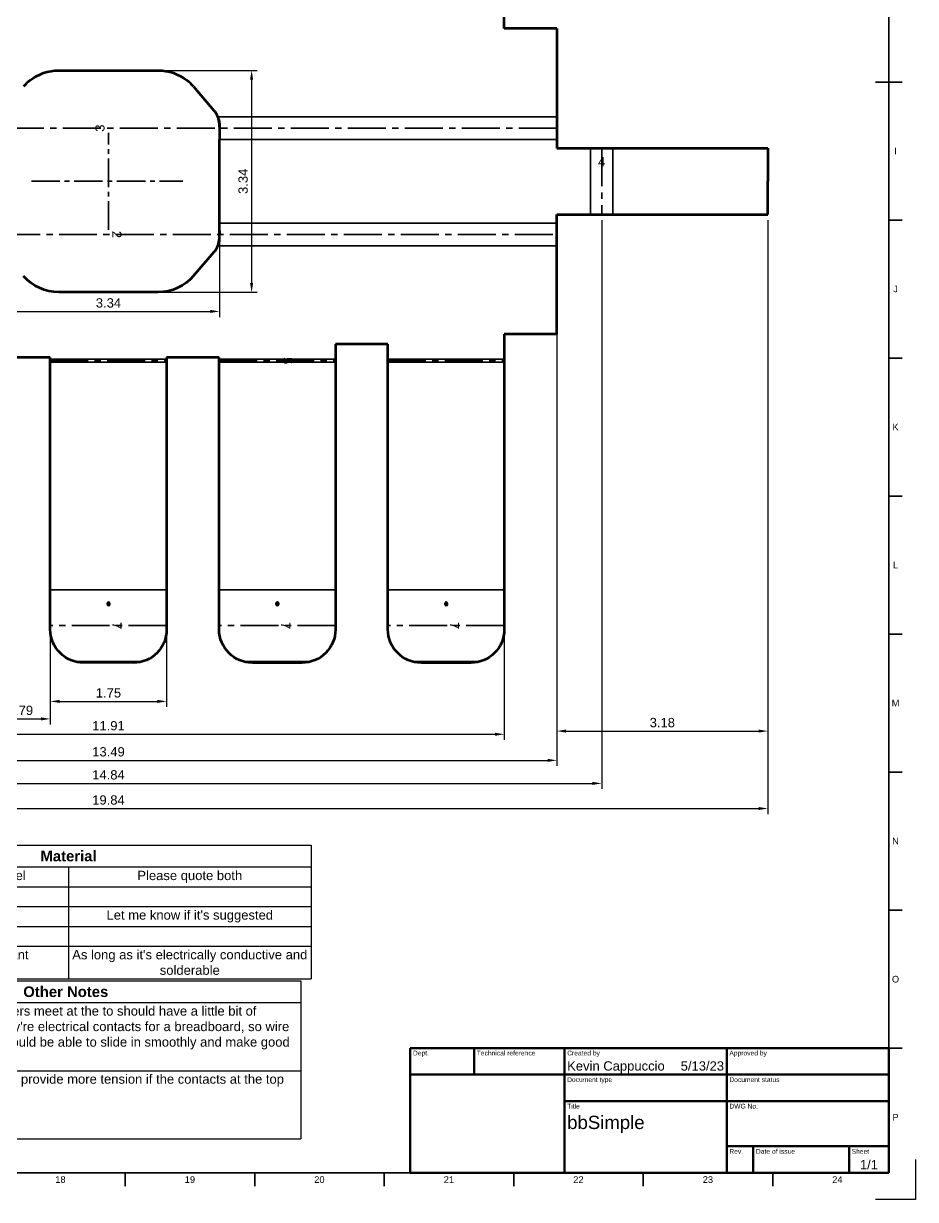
# Model space of a CAD drawing. Header units: millimetres. Extents: x 0 to 1189, y 0 to 841.
# Drawn here: x 853.5 to 1189, y 0 to 442.5 of the extents above; entities that cross this region are included whole.
import ezdxf
from ezdxf import colors
from ezdxf.entities.mleader import LeaderData, LeaderLine
from ezdxf.enums import TextEntityAlignment as Align
from ezdxf.math import Vec2, Vec3

# ---------------------------------------------------------------- set-up
doc = ezdxf.new("R2010")
doc.units = ezdxf.units.MM
doc.header["$LTSCALE"] = 0.75
doc.linetypes.add('CENTER2', pattern=[28.575, 19.05, -3.175, 3.175, -3.175])
for name, color, linetype, lineweight in [('Bend Center', 7, 'CENTER2', 35), ('BendIds', 7, 'Continuous', 35), ('BORDER', 7, 'Continuous', 35), ('Custom Tables', 7, 'Continuous', 35), ('FD_Dimensions', 7, 'Continuous', 35), ('Smart Centers', 7, 'CENTER2', 35), ('TITLEBLOCK', 7, 'Continuous', 50), ('Visible', 7, 'Continuous', 70), ('Visible Narrow', 7, 'Continuous', 35)]:
    doc.layers.add(name, color=color, linetype=linetype, lineweight=lineweight)
doc.styles.add('FusionTitle', font='Arial.ttf')
doc.styles.get("Standard").update_dxf_attribs({"font": 'Arial.ttf'})
doc.dimstyles.new('Dim-ISO-25', dxfattribs={"dimtxt": 3.5, "dimasz": 3.5, "dimexe": 2.1, "dimexo": 2.1, "dimgap": 1.4, "dimtad": 1, "dimzin": 12, "dimdsep": 46, "dimtxsty": 'Standard', "dimcen": 0, "dimazin": 3, "dimtp": 0.1, "dimtm": 0.1, "dimtfac": 0.714286, "dimtmove": 0, "dimatfit": 3, "dimfxl": 1, "dimtzin": 12, "dimarcsym": 0})

# ---------------------------------------------------------------- blocks, each defined once
blk = doc.blocks.new('ISO_A0_SHEET')
at = {"layer": 'BORDER'}
for p, q in [((1179, 831), (1179, 10)), ((1174, 420.5), (1184, 420.5)), ((1179, 368.5625), (1184, 368.5625)), ((1179, 316.625), (1184, 316.625)), ((1179, 264.6875), (1184, 264.6875)), ((1179, 212.75), (1184, 212.75)), ((1179, 160.8125), (1184, 160.8125)), ((1179, 108.875), (1184, 108.875)), ((1179, 56.9375), (1184, 56.9375)), ((20, 10), (1179, 10)), ((891.749998, 10), (891.749998, 5)), ((940.458331, 10), (940.458331, 5)), ((989.166664, 10), (989.166664, 5)), ((1037.874997, 10), (1037.874997, 5)), ((1086.58333, 10), (1086.58333, 5)), ((1135.291663, 10), (1135.291663, 5))]:
    blk.add_line(p, q, dxfattribs=at)
at = {"layer": 'Defpoints'}
for p, q in [((1189, 15), (1189, 0)), ((1189, 0), (1174, 0))]:
    blk.add_line(p, q, dxfattribs=at)
at = {"layer": 'BORDER', "style": 'FusionTitle'}
for s, p in [('I', (1181.5, 394.53125)), ('J', (1181.5, 342.59375)), ('K', (1181.5, 290.65625)), ('L', (1181.5, 238.71875)), ('M', (1181.5, 186.78125)), ('N', (1181.5, 134.84375)), ('O', (1181.5, 82.90625)), ('P', (1181.5, 30.96875)), ('18', (867.395832, 7.5)), ('19', (916.104165, 7.5)), ('20', (964.812498, 7.5)), ('21', (1013.520831, 7.5)), ('22', (1062.229164, 7.5)), ('23', (1110.937497, 7.5)), ('24', (1159.64583, 7.5))]:
    blk.add_text(s, height=2.5, dxfattribs=at).set_placement(p, align=Align.MIDDLE)
blk = doc.blocks.new('ISO_TITLEBLOCK')
at = {"layer": 'TITLEBLOCK'}
for p, q in [((0, 47), (-180, 47)), ((-180, 47), (-180, 0)), ((-156, 37), (-156, 47)), ((-122, 0), (-122, 47)), ((-61, 0), (-61, 47)), ((0, 0), (0, 47)), ((-180, 37), (0, 37)), ((-122, 27), (0, 27)), ((-61, 10), (0, 10)), ((-51, 0), (-51, 10)), ((-15, 0), (-15, 10)), ((-180, 0), (0, 0))]:
    blk.add_line(p, q, dxfattribs=at)
at = {"layer": 'TITLEBLOCK', "style": 'FusionTitle'}
for s, p in [('Dept.', (-179, 46)), ('Technical reference', (-155, 46)), ('Created by', (-121, 46)), ('Approved by', (-60, 46)), ('Document type', (-121, 36)), ('Document status', (-60, 36)), ('Title', (-121, 26)), ('DWG No.', (-60, 26)), ('Rev.', (-60, 9)), ('Date of issue', (-50, 9)), ('Sheet', (-14, 9))]:
    blk.add_text(s, height=1.8, dxfattribs=at).set_placement(p, align=Align.TOP_LEFT)
for tag, height, p in [('DEPT', 3.5, (-179, 42)), ('TECHNICAL_REFERENCE', 3.5, (-155, 42)), ('CREATED_BY', 3.5, (-121, 42)), ('APPROVED_BY', 3.5, (-60, 42)), ('DOCUMENT_TYPE', 3.5, (-121, 32)), ('DOCUMENT_STATUS', 3.5, (-60, 32)), ('TITLE_1', 5, (-121, 21.5)), ('TITLE_2', 5, (-121, 14)), ('TITLE_3', 5, (-121, 6.5)), ('DATE_OF_ISSUE', 3.5, (-50, 5))]:
    blk.add_attdef(tag, text='', height=height, dxfattribs=at).set_placement(p, align=Align.TOP_LEFT)
for tag, p in [('CREATED_DATE', (-62, 42)), ('APPROVED_DATE', (-0.99, 42))]:
    blk.add_attdef(tag, text='', height=3.5, dxfattribs=at).set_placement(p, align=Align.TOP_RIGHT)
for tag, height, p in [('DRAWING_NUMBER', 5, (-30.5, 19.75)), ('REV', 3.5, (-56, 4.85)), ('SHEET', 3.5, (-7.5, 4.85))]:
    blk.add_attdef(tag, text='', height=height, dxfattribs=at).set_placement(p, align=Align.TOP_CENTER)
blk = doc.blocks.new('*D110')
at = {"layer": 'Defpoints', "color": 0, "transparency": 16777216}
for p in [(863.59932, 229.427329), (907.349315, 229.427321), (907.349307, 187.427321)]:
    blk.add_point(p, dxfattribs=at)
at = {"layer": 'FD_Dimensions', "color": 0, "lineweight": -2, "transparency": 16777216}
for p, q in [((863.599319, 227.327329), (863.599311, 185.327329)), ((907.349314, 227.327321), (907.349306, 185.327321)), ((867.099312, 187.427328), (903.849307, 187.427321))]:
    blk.add_line(p, q, dxfattribs=at)
at = {"layer": 'FD_Dimensions', "color": 0, "transparency": 16777216}
for points in [[(867.099312, 188.010661), (867.099312, 186.843995), (863.599312, 187.427329)], [(903.849307, 188.010655), (903.849306, 186.843988), (907.349307, 187.427321)]]:
    blk.add_solid(points, dxfattribs=at)
at = {"layer": 'FD_Dimensions', "color": 0, "transparency": 16777216, "insert": (885.47431, 190.61433), "char_height": 3.5, "attachment_point": 5}
blk.add_mtext('1.75', dxfattribs=at)
blk = doc.blocks.new('*U59')
at = {"layer": 'Smart Centers', "color": 0, "ltscale": 0.75, "transparency": 16777216}
blk.add_line((-0.000002, -18.245493), (0.000002, 18.245493), dxfattribs=at)
blk = doc.blocks.new('*U60')
at = {"layer": 'Smart Centers', "color": 0, "ltscale": 0.75, "transparency": 16777216}
blk.add_line((-29.000012, 0.000003), (27.986632, -0.000003), dxfattribs=at)
blk = doc.blocks.new('*D112')
at = {"layer": 'Defpoints', "color": 0, "transparency": 16777216}
for p in [(1034.349334, 325.632489), (736.599316, 214.482548), (1034.349305, 175.060696)]:
    blk.add_point(p, dxfattribs=at)
at = {"layer": 'FD_Dimensions', "color": 0, "lineweight": -2, "transparency": 16777216}
for p, q in [((1034.349334, 323.532489), (1034.349305, 172.960696)), ((736.599315, 212.382548), (736.599308, 172.960754)), ((740.099308, 175.060753), (1030.849305, 175.060697))]:
    blk.add_line(p, q, dxfattribs=at)
at = {"layer": 'FD_Dimensions', "color": 0, "transparency": 16777216}
for points in [[(740.099308, 175.644086), (740.099308, 174.47742), (736.599308, 175.060754)], [(1030.849306, 175.64403), (1030.849305, 174.477364), (1034.349305, 175.060696)]]:
    blk.add_solid(points, dxfattribs=at)
at = {"layer": 'FD_Dimensions', "color": 0, "transparency": 16777216, "insert": (885.474307, 178.24773), "char_height": 3.5, "attachment_point": 5}
blk.add_mtext('11.91', dxfattribs=at)
blk = doc.blocks.new('*D113')
at = {"layer": 'Defpoints', "color": 0, "transparency": 16777216}
for p in [(716.849354, 325.632535), (1054.099362, 325.632487), (1054.099312, 165.245936)]:
    blk.add_point(p, dxfattribs=at)
at = {"layer": 'FD_Dimensions', "color": 0, "lineweight": -2, "transparency": 16777216}
for p, q in [((716.849354, 323.532535), (716.849304, 163.146041)), ((1054.099361, 323.532487), (1054.099311, 163.145936)), ((720.349305, 165.24604), (1050.599312, 165.245937))]:
    blk.add_line(p, q, dxfattribs=at)
at = {"layer": 'FD_Dimensions', "color": 0, "transparency": 16777216}
for points in [[(720.349305, 165.829373), (720.349305, 164.662706), (716.849305, 165.246041)], [(1050.599312, 165.829271), (1050.599312, 164.662604), (1054.099312, 165.245936)]]:
    blk.add_solid(points, dxfattribs=at)
at = {"layer": 'FD_Dimensions', "color": 0, "transparency": 16777216, "insert": (885.474309, 168.434188), "char_height": 3.5, "attachment_point": 5}
blk.add_mtext('13.49', dxfattribs=at)
blk = doc.blocks.new('*D114')
at = {"layer": 'Defpoints', "color": 0, "transparency": 16777216}
for p in [(699.97437, 370.632545), (1070.974372, 370.632379), (1070.97429, 156.578318)]:
    blk.add_point(p, dxfattribs=at)
at = {"layer": 'FD_Dimensions', "color": 0, "lineweight": -2, "transparency": 16777216}
for p, q in [((699.974369, 368.532545), (699.974288, 154.478459)), ((1070.974371, 368.532379), (1070.974289, 154.478318)), ((703.474289, 156.578458), (1067.47429, 156.578319))]:
    blk.add_line(p, q, dxfattribs=at)
at = {"layer": 'FD_Dimensions', "color": 0, "transparency": 16777216}
for points in [[(703.474289, 157.161791), (703.474288, 155.995124), (699.974289, 156.578459)], [(1067.47429, 157.161653), (1067.47429, 155.994986), (1070.97429, 156.578318)]]:
    blk.add_solid(points, dxfattribs=at)
at = {"layer": 'FD_Dimensions', "color": 0, "transparency": 16777216, "insert": (885.474291, 159.765394), "char_height": 3.5, "attachment_point": 5}
blk.add_mtext('14.84', dxfattribs=at)
blk = doc.blocks.new('*D115')
at = {"layer": 'Defpoints', "color": 0, "transparency": 16777216}
for p in [(637.474372, 370.632565), (1133.474375, 370.632373), (1133.474375, 147.119502)]:
    blk.add_point(p, dxfattribs=at)
at = {"layer": 'FD_Dimensions', "color": 0, "lineweight": -2, "transparency": 16777216}
for p, q in [((637.474372, 368.532565), (637.474372, 145.019502)), ((1133.474375, 368.532373), (1133.474375, 145.019502)), ((640.974372, 147.119502), (1129.974375, 147.119502))]:
    blk.add_line(p, q, dxfattribs=at)
at = {"layer": 'FD_Dimensions', "color": 0, "transparency": 16777216}
for points in [[(640.974372, 147.702835), (640.974372, 146.536169), (637.474372, 147.119502)], [(1129.974375, 147.702835), (1129.974375, 146.536169), (1133.474375, 147.119502)]]:
    blk.add_solid(points, dxfattribs=at)
at = {"layer": 'FD_Dimensions', "color": 0, "transparency": 16777216, "insert": (885.474373, 150.306507), "char_height": 3.5, "attachment_point": 5}
blk.add_mtext('19.84', dxfattribs=at)
blk = doc.blocks.new('*D116')
at = {"layer": 'Defpoints', "color": 0, "transparency": 16777216}
for p in [(1054.099366, 370.632381), (1133.474375, 370.632373), (1133.474375, 176.25141)]:
    blk.add_point(p, dxfattribs=at)
at = {"layer": 'FD_Dimensions', "color": 0, "lineweight": -2, "transparency": 16777216}
for p, q in [((1054.099366, 368.532381), (1054.099366, 174.15141)), ((1133.474375, 368.532373), (1133.474375, 174.15141)), ((1057.599366, 176.25141), (1129.974375, 176.25141))]:
    blk.add_line(p, q, dxfattribs=at)
at = {"layer": 'FD_Dimensions', "color": 0, "transparency": 16777216}
for points in [[(1057.599366, 176.834743), (1057.599366, 175.668076), (1054.099366, 176.25141)], [(1129.974375, 176.834743), (1129.974375, 175.668076), (1133.474375, 176.25141)]]:
    blk.add_solid(points, dxfattribs=at)
at = {"layer": 'FD_Dimensions', "color": 0, "transparency": 16777216, "insert": (1093.78687, 179.439609), "char_height": 3.5, "attachment_point": 5}
blk.add_mtext('3.18', dxfattribs=at)
blk = doc.blocks.new('*T68')
at = {"layer": 'Custom Tables', "color": 0, "linetype": 'ByBlock', "lineweight": -2, "transparency": 16777216}
for p, q in [((0, 0), (182.400942, 0)), ((0, 0), (0, -50.190632)), ((182.400942, 0), (182.400942, -50.190632)), ((0, -8.133333), (182.400942, -8.133333)), ((91.200471, -8.133333), (91.200471, -50.190632)), ((0, -15.6), (182.400942, -15.6)), ((0, -23.066667), (182.400942, -23.066667)), ((0, -30.533333), (182.400942, -30.533333)), ((0, -38), (182.400942, -38)), ((0, -50.190632), (182.400942, -50.190632))]:
    blk.add_line(p, q, dxfattribs=at)
at = {"layer": 'Custom Tables', "color": 0, "transparency": 16777216}
for s, insert, char_height, width, attachment_point in [('{\\fArial|b1|i0|c0|p34;Material}', (91.200471, -4.066667), 4, 179.600942, 5), ('Phosphor Bronze OR Steel', (45.600235, -11.866667), 3.5, 88.400471, 5), ('Please quote both', (136.800706, -11.866667), 3.5, 88.400471, 5), ('Spring Temper', (45.600235, -17), 3.5, 88.400471, 2), ('Plating not necessary', (45.600235, -24.466667), 3.5, 88.400471, 2), ("Let me know if it's suggested", (136.800706, -24.466667), 3.5, 88.400471, 2), ('0.15 mm Thickness', (45.600235, -31.933333), 3.5, 88.400471, 2), ('Surface Finish not important', (45.600235, -39.4), 3.5, 88.400471, 2), ("As long as it's electrically conductive and solderable", (136.800706, -39.4), 3.5, 88.400471, 2)]:
    blk.add_mtext(s, dxfattribs=dict(at, insert=insert, char_height=char_height, width=width, attachment_point=attachment_point))
blk = doc.blocks.new('*T69')
at = {"layer": 'Custom Tables', "color": 0, "linetype": 'ByBlock', "lineweight": -2, "transparency": 16777216}
for p, q in [((0, 0), (176.765569, 0)), ((0, 0), (0, -59.391878)), ((176.765569, 0), (176.765569, -59.391878)), ((0, -8.133333), (176.765569, -8.133333)), ((0, -33.762606), (176.765569, -33.762606)), ((0, -59.391878), (176.765569, -59.391878))]:
    blk.add_line(p, q, dxfattribs=at)
at = {"layer": 'Custom Tables', "color": 0, "transparency": 16777216, "width": 173.965569}
for s, insert, char_height, attachment_point in [('{\\fArial|b1|i0|c0|p34;Other Notes}', (88.382784, -4.066667), 4, 5), ("The place where the metal fingers meet at the to should have a little bit of tension toward each other. They're electrical contacts for a breadboard, so wire in the range of 0.3mm-1mm should be able to slide in smoothly and make good electrical contact consistently. ", (1.4, -9.533333), 3.5, 1), ("Bend 11 should be increased to provide more tension if the contacts at the top don't squeeze together.", (1.4, -35.162606), 3.5, 1)]:
    blk.add_mtext(s, dxfattribs=dict(at, insert=insert, char_height=char_height, attachment_point=attachment_point))
blk = doc.blocks.new('*D121')
at = {"layer": 'Defpoints', "color": 0, "transparency": 16777216}
for p in [(904.176166, 424.871451), (904.17614, 341.393525), (939.307245, 341.393525)]:
    blk.add_point(p, dxfattribs=at)
at = {"layer": 'FD_Dimensions', "color": 0, "lineweight": -2, "transparency": 16777216}
for p, q in [((906.276166, 424.871451), (941.407245, 424.871451)), ((939.307245, 421.371451), (939.307245, 344.893525)), ((906.27614, 341.393525), (941.407245, 341.393525))]:
    blk.add_line(p, q, dxfattribs=at)
at = {"layer": 'FD_Dimensions', "color": 0, "transparency": 16777216}
for points in [[(938.723911, 421.371451), (939.890578, 421.371451), (939.307245, 424.871451)], [(938.723911, 344.893525), (939.890578, 344.893525), (939.307245, 341.393525)]]:
    blk.add_solid(points, dxfattribs=at)
at = {"layer": 'FD_Dimensions', "color": 0, "transparency": 16777216, "insert": (936.119045, 383.132488), "char_height": 3.5, "attachment_point": 5, "rotation": 90}
blk.add_mtext('3.34', dxfattribs=at)
blk = doc.blocks.new('*D122')
at = {"layer": 'Defpoints', "color": 0, "transparency": 16777216}
for p in [(843.724319, 367.373634), (927.224342, 367.373604), (927.224336, 334.167624)]:
    blk.add_point(p, dxfattribs=at)
at = {"layer": 'FD_Dimensions', "color": 0, "lineweight": -2, "transparency": 16777216}
for p, q in [((843.724319, 365.273634), (843.724312, 332.067641)), ((927.224342, 365.273604), (927.224336, 332.067624)), ((847.224313, 334.16764), (923.724336, 334.167625))]:
    blk.add_line(p, q, dxfattribs=at)
at = {"layer": 'FD_Dimensions', "color": 0, "transparency": 16777216}
for points in [[(847.224313, 334.750973), (847.224312, 333.584307), (843.724313, 334.167641)], [(923.724336, 334.750958), (923.724336, 333.584292), (927.224336, 334.167624)]]:
    blk.add_solid(points, dxfattribs=at)
at = {"layer": 'FD_Dimensions', "color": 0, "transparency": 16777216, "insert": (885.474325, 337.355832), "char_height": 3.5, "attachment_point": 5}
blk.add_mtext('3.34', dxfattribs=at)
blk = doc.blocks.new('*D124')
at = {"layer": 'Defpoints', "color": 0, "transparency": 16777216}
for p in [(863.599308, 315.038777), (843.849276, 214.482507), (863.599308, 180.840906)]:
    blk.add_point(p, dxfattribs=at)
at = {"layer": 'FD_Dimensions', "color": 0, "lineweight": -2, "transparency": 16777216}
for p, q in [((863.599308, 312.938777), (863.599308, 178.740906)), ((843.849276, 212.382507), (843.849276, 178.740906)), ((847.349276, 180.840906), (860.099308, 180.840906))]:
    blk.add_line(p, q, dxfattribs=at)
at = {"layer": 'FD_Dimensions', "color": 0, "transparency": 16777216}
for points in [[(847.349276, 181.42424), (847.349276, 180.257573), (843.849276, 180.840906)], [(860.099308, 181.42424), (860.099308, 180.257573), (863.599308, 180.840906)]]:
    blk.add_solid(points, dxfattribs=at)
at = {"layer": 'FD_Dimensions', "color": 0, "transparency": 16777216, "insert": (853.724292, 184.027912), "char_height": 3.5, "attachment_point": 5}
blk.add_mtext('.79', dxfattribs=at)

msp = doc.modelspace()

# ---------------------------------------------------------------- linework, layer by layer
at = {"layer": 'Bend Center', "extrusion": (0, 0, -1)}
for p, q in [((1054.099, 403.133), (716.849, 403.133)), ((1070.974, 395.633), (1070.974, 370.632)), ((716.849, 363.133), (1054.099, 363.132)), ((863.599, 315.633), (907.349, 315.633)), ((927.099, 315.633), (970.849, 315.633)), ((990.599, 315.633), (1034.349, 315.632)), ((907.349, 215.939), (863.599, 215.939)), ((970.849, 215.939), (927.099, 215.939)), ((1034.349, 215.939), (990.599, 215.939))]:
    msp.add_line(p, q, dxfattribs=at)
at = {"layer": 'Visible', "extrusion": (0, 0, -1)}
for p, q in [((1034.349, 440.632), (1034.349, 450.039)), ((1054.099, 440.632), (1034.349, 440.632)), ((1054.099, 440.632), (1054.099, 407.374)), ((866.796, 424.871), (904.176, 424.871)), ((917.462, 418.761), (925.117, 409.831)), ((927.224, 404.964), (927.224, 398.891)), ((927.224, 367.374), (927.224, 398.891)), ((1054.099, 398.891), (1054.099, 395.633)), ((1054.099, 395.633), (1066.733, 395.633)), ((1066.733, 395.633), (1075.216, 395.633)), ((1075.216, 395.633), (1133.474, 395.633)), ((1133.474, 395.633), (1133.474, 383.132)), ((1133.474, 370.632), (1133.474, 383.132)), ((927.224, 361.301), (927.224, 367.374)), ((1054.099, 367.374), (1054.099, 370.632)), ((1054.099, 370.632), (1066.733, 370.632)), ((1054.099, 358.891), (1054.099, 367.374)), ((1066.733, 370.632), (1075.216, 370.632)), ((1075.216, 370.632), (1133.474, 370.632)), ((1054.099, 325.632), (1054.099, 358.891)), ((917.462, 347.504), (925.117, 356.434)), ((904.176, 341.394), (866.796, 341.394)), ((1034.349, 325.632), (1034.349, 316.226)), ((1054.099, 325.632), (1034.349, 325.632)), ((970.849, 321.883), (970.849, 316.226)), ((990.599, 321.883), (970.849, 321.883)), ((990.599, 316.226), (990.599, 321.883)), ((863.599, 316.883), (843.849, 316.883)), ((863.599, 316.226), (863.599, 316.883)), ((863.599, 214.503), (863.599, 315.039)), ((907.349, 316.882), (907.349, 316.226)), ((927.099, 316.882), (907.349, 316.882)), ((907.349, 316.226), (907.349, 315.039)), ((907.349, 315.039), (907.349, 214.462)), ((927.099, 316.226), (927.099, 316.882)), ((927.099, 214.483), (927.099, 315.039)), ((970.849, 316.226), (970.849, 315.039)), ((970.849, 315.039), (970.849, 214.482)), ((990.599, 214.482), (990.599, 315.039)), ((1034.349, 316.226), (1034.349, 315.039)), ((1034.349, 315.039), (1034.349, 214.482)), ((894.868, 201.962), (876.116, 202.003)), ((958.349, 201.982), (939.599, 201.982)), ((1021.849, 201.982), (1003.099, 201.982))]:
    msp.add_line(p, q, dxfattribs=at)
at = {"layer": 'Visible'}
for centre, radius, start, end in [((866.796, 407.371), 17.5, 128.15447, 139.32793), ((904.176, 407.371), 17.5, 40.60488, 51.84542), ((918.474, 404.137), 8.75, 21.71321, 40.60488), ((918.474, 362.128), 8.75, 319.3951, 338.28685)]:
    msp.add_arc(centre, radius, start, end, dxfattribs=at)
at = {"layer": 'Visible', "extrusion": (0, 0, -1)}
for centre, radius, start, end in [((-866.796, 358.894), 17.5, 270.00001, 319.32795), ((-904.176, 358.894), 17.5, 220.6049, 270.00001), ((-876.099, 214.503), 12.5, 269.92173, 0.00055), ((-894.849, 214.462), 12.5, 180.00051, 269.91314), ((-939.599, 214.482), 12.5, 270.0001, 0.00009), ((-958.349, 214.482), 12.5, 180.00004, 270.00007), ((-1003.099, 214.482), 12.5, 270.0001, 0.00009), ((-1021.849, 214.482), 12.5, 180.00005, 270.00007)]:
    msp.add_arc(centre, radius, start, end, dxfattribs=at)
for centre, start_param, end_param in [((866.796, 407.371), 0.119477, 0.7853984), ((904.176, 407.371), 0.7853984, 1.4513197)]:
    msp.add_ellipse(centre, major_axis=(-12.374, 12.374), ratio=1, start_param=start_param, end_param=end_param, dxfattribs=at)
at = {"layer": 'Visible'}
for points in [[(926.604, 407.374), (927.077, 405.663), (927.224, 403.692), (927.224, 401.749)], [(927.224, 404.964), (927.224, 405.769), (927.03, 406.602), (926.604, 407.374)], [(1054.099, 407.374), (1054.099, 404.546), (1054.099, 401.719), (1054.099, 398.891)], [(927.224, 364.516), (927.224, 362.573), (927.077, 360.602), (926.604, 358.891)], [(926.604, 358.891), (927.03, 359.663), (927.224, 360.496), (927.224, 361.301)], [(863.599, 315.039), (863.599, 315.435), (863.599, 315.83), (863.599, 316.226)], [(927.099, 315.039), (927.099, 315.435), (927.099, 315.83), (927.099, 316.226)], [(990.599, 315.039), (990.599, 315.435), (990.599, 315.83), (990.599, 316.226)]]:
    msp.add_open_spline(points, degree=3, dxfattribs=at)
for points, knots in [([(885.498, 223.59), (884.953, 223.584), (884.94, 224.637), (885.486, 224.643), (886.031, 224.649), (886.044, 223.596), (885.498, 223.59)], [0, 0, 0, 0, 0.006545151, 0.006545151, 0.006545151, 0.013090302, 0.013090302, 0.013090302, 0.013090302]), ([(948.998, 223.591), (948.454, 223.584), (948.441, 224.636), (948.986, 224.642), (949.53, 224.649), (949.543, 223.597), (948.998, 223.591)], [0, 0, 0, 0, 0.006536867, 0.006536867, 0.006536867, 0.013073735, 0.013073735, 0.013073735, 0.013073735]), ([(1012.498, 223.591), (1011.954, 223.585), (1011.942, 224.635), (1012.486, 224.642), (1013.029, 224.648), (1013.042, 223.597), (1012.498, 223.591)], [0, 0, 0, 0, 0.006528573, 0.006528573, 0.006528573, 0.013057146, 0.013057146, 0.013057146, 0.013057146])]:
    msp.add_open_spline(points, degree=3, knots=knots, dxfattribs=at)
at = {"layer": 'Visible Narrow', "extrusion": (0, 0, -1)}
for p, q in [((1054.099, 407.374), (926.604, 407.374)), ((1054.099, 398.891), (927.224, 398.891)), ((1066.733, 395.633), (1066.733, 370.632)), ((1075.216, 395.633), (1075.216, 370.632)), ((1054.099, 367.374), (927.224, 367.374)), ((1054.099, 358.891), (926.604, 358.891)), ((907.349, 316.226), (863.599, 316.226)), ((907.349, 315.039), (863.599, 315.039)), ((970.849, 316.226), (927.099, 316.226)), ((970.849, 315.039), (927.099, 315.039)), ((1034.349, 316.226), (990.599, 316.226)), ((1034.349, 315.039), (990.599, 315.039)), ((907.349, 229.427), (863.599, 229.427)), ((970.849, 229.427), (927.099, 229.427)), ((1034.349, 229.427), (990.599, 229.427)), ((898.313, 202.451), (872.781, 202.451)), ((961.741, 202.451), (936.207, 202.451)), ((1025.241, 202.451), (999.707, 202.451))]:
    msp.add_line(p, q, dxfattribs=at)

# ---------------------------------------------------------------- block references
for name, p in [('*T68', (779.251, 133.272)), ('*T69', (781.029, 82.221))]:
    msp.add_blockref(name, p)
at = {"layer": 'BORDER'}
msp.add_blockref('ISO_A0_SHEET', (0, 0), dxfattribs=at)
at = {"layer": 'Smart Centers', "ltscale": 0.75}
for name in ['*U59', '*U60']:
    msp.add_blockref(name, (885.474, 383.133), dxfattribs=at)
at = {"layer": 'TITLEBLOCK'}
msp.add_blockref('ISO_TITLEBLOCK', (1179, 10), dxfattribs=at).add_auto_attribs({'CREATED_DATE': '5/13/23', 'SHEET': '1/1', 'TITLE_1': 'bbSimple', 'CREATED_BY': 'Kevin Cappuccio'})

# ---------------------------------------------------------------- dimensions: what is measured, and where the dimension line sits
at = {"layer": 'FD_Dimensions'}
for base, p1, p2, angle, picture, middle in [((939.307, 341.394), (904.176, 424.871), (904.176, 341.394), 89.99999, '*D121', (936.119, 383.132)), ((1070.974, 156.578), (699.974, 370.633), (1070.974, 370.632), 179.99998, '*D114', (885.474, 159.765)), ((927.224, 334.168), (843.724, 367.374), (927.224, 367.374), 179.99999, '*D122', (885.474, 337.356)), ((1054.099, 165.246), (716.849, 325.633), (1054.099, 325.632), 179.99998, '*D113', (885.474, 168.434)), ((1034.349, 175.061), (736.599, 214.483), (1034.349, 325.632), 179.99999, '*D112', (885.474, 178.248)), ((863.599, 180.841), (843.849, 214.483), (863.599, 315.039), 359.99998, '*D124', (853.724, 184.028)), ((907.349, 187.427), (863.599, 229.427), (907.349, 229.427), 179.99999, '*D110', (885.474, 190.614))]:
    dim = msp.add_linear_dim(base=base, p1=p1, p2=p2, angle=angle, dimstyle='Dim-ISO-25', override={"dimlfac": 0.04, "dimclrd": 0, "dimclre": 0}, dxfattribs=at)
    dim.commit()
    dim.dimension.update_dxf_attribs({"geometry": picture, "text_midpoint": middle})
dim = msp.add_linear_dim(base=(1133.474, 147.12), p1=(637.474, 370.633), p2=(1133.474, 370.632), dimstyle='Dim-ISO-25', override={"dimlfac": 0.04, "dimclrd": 0, "dimclre": 0}, dxfattribs=at)
dim.commit()
dim.dimension.update_dxf_attribs({"geometry": '*D115', "text_midpoint": (885.474, 150.307)})
dim = msp.add_aligned_dim(p1=(1054.09937, 370.63238), p2=(1133.47438, 370.63237), distance=-194.38096, dimstyle='Dim-ISO-25', override={"dimlfac": 0.04, "dimclrd": 0, "dimclre": 0}, dxfattribs=at)
dim.commit()
dim.dimension.update_dxf_attribs({"geometry": '*D116', "text_midpoint": (1093.78687, 179.43961)})

# ---------------------------------------------------------------- leaders
at = {"layer": 'BendIds'}
ml = msp.add_multileader_mtext('Standard', dxfattribs=at)
ml.set_content('3', color=256)
ml.set_leader_properties()
ml.build(insert=Vec2(0, 0))
ml.multileader.update_dxf_attribs({"leader_type": 0, "text_attachment_direction": 1, "text_left_attachment_type": 5, "text_right_attachment_type": 5, "dogleg_length": 0, "arrow_head_size": 3.5})
ctx = ml.context
ctx.base_point, ctx.char_height, ctx.arrow_head_size, ctx.landing_gap_size, ctx.plane_origin, ctx.plane_x_axis, ctx.plane_y_axis = Vec3(884.074, 403.133), 3.5, 3.5, 0, Vec3(885.474, 363.132), Vec3(0, 1), Vec3(-1, 0)
ctx.left_attachment, ctx.right_attachment, ctx.text_align_type = 5, 5, 1
notes = []
notes.append((ctx, [(0, (1, 1, 1), (884.074, 403.133), (1, 0), 0, [(0, [(885.474, 403.133)], 0, [])])]))
ctx.mtext.insert, ctx.mtext.text_direction, ctx.mtext.rotation, ctx.mtext.alignment, ctx.mtext.flow_direction = Vec3(880.498, 403.133), Vec3(0, 1), 1.570796, 2, 5
ml = msp.add_multileader_mtext('Standard', dxfattribs=at)
ml.set_content('4', color=256)
ml.set_leader_properties()
ml.build(insert=Vec2(0, 0))
ml.multileader.update_dxf_attribs({"leader_type": 0, "text_attachment_direction": 1, "text_left_attachment_type": 5, "text_right_attachment_type": 5, "dogleg_length": 0, "arrow_head_size": 3.5})
ctx = ml.context
ctx.base_point, ctx.char_height, ctx.arrow_head_size, ctx.landing_gap_size, ctx.plane_origin = Vec3(1070.974, 388.774), 3.5, 3.5, 0, Vec3(1070.974, 383.133)
ctx.left_attachment, ctx.right_attachment, ctx.text_align_type = 5, 5, 1
notes.append((ctx, [(0, (1, 1, 1), (1070.974, 388.774), (1, 0), 0, [(0, [(1070.974, 383.132)], 0, [])])]))
ctx.mtext.insert, ctx.mtext.alignment, ctx.mtext.flow_direction = Vec3(1070.974, 392.274), 2, 5
ml = msp.add_multileader_mtext('Standard', dxfattribs=at)
ml.set_content('2', color=256)
ml.set_leader_properties()
ml.build(insert=Vec2(0, 0))
ml.multileader.update_dxf_attribs({"leader_type": 0, "text_attachment_direction": 1, "text_left_attachment_type": 5, "text_right_attachment_type": 5, "dogleg_length": 0, "arrow_head_size": 3.5})
ctx = ml.context
ctx.base_point, ctx.char_height, ctx.arrow_head_size, ctx.landing_gap_size, ctx.plane_origin, ctx.plane_x_axis, ctx.plane_y_axis = Vec3(886.874, 363.132), 3.5, 3.5, 0, Vec3(885.474, 403.133), Vec3(0, -1), Vec3(1, 0)
ctx.left_attachment, ctx.right_attachment, ctx.text_align_type = 5, 5, 1
notes.append((ctx, [(0, (1, 1, 1), (886.874, 363.132), (1, 0), 0, [(0, [(885.474, 363.132)], 0, [])])]))
ctx.mtext.insert, ctx.mtext.text_direction, ctx.mtext.rotation, ctx.mtext.alignment, ctx.mtext.flow_direction = Vec3(890.389, 363.132), Vec3(0, -1), 4.712389, 2, 5
ml = msp.add_multileader_mtext('Standard', dxfattribs=at)
ml.set_content('5', color=256)
ml.set_leader_properties()
ml.build(insert=Vec2(0, 0))
ml.multileader.update_dxf_attribs({"leader_type": 0, "text_attachment_direction": 1, "text_left_attachment_type": 5, "text_right_attachment_type": 5, "dogleg_length": 0, "arrow_head_size": 3.5})
ctx = ml.context
ctx.base_point, ctx.char_height, ctx.arrow_head_size, ctx.landing_gap_size, ctx.plane_origin, ctx.plane_x_axis, ctx.plane_y_axis = Vec3(950.968, 315.633), 3.5, 3.5, 0, Vec3(1012.474, 450.632), Vec3(0, -1), Vec3(1, 0)
ctx.left_attachment, ctx.right_attachment, ctx.text_align_type = 5, 5, 1
notes.append((ctx, [(0, (1, 1, 1), (950.968, 315.633), (1, 0), 0, [(0, [(948.974, 315.633)], 0, [])])]))
ctx.mtext.insert, ctx.mtext.text_direction, ctx.mtext.rotation, ctx.mtext.alignment, ctx.mtext.flow_direction = Vec3(954.528, 315.633), Vec3(0, -1), 4.712389, 2, 5
ml = msp.add_multileader_mtext('Standard', dxfattribs=at)
ml.set_content('5', color=256)
ml.set_leader_properties()
ml.build(insert=Vec2(0, 0))
ml.multileader.update_dxf_attribs({"leader_type": 0, "text_attachment_direction": 1, "text_left_attachment_type": 5, "text_right_attachment_type": 5, "dogleg_length": 0, "arrow_head_size": 3.5})
ctx = ml.context
ctx.base_point, ctx.char_height, ctx.arrow_head_size, ctx.landing_gap_size, ctx.plane_origin, ctx.plane_x_axis, ctx.plane_y_axis = Vec3(950.968, 315.633), 3.5, 3.5, 0, Vec3(948.974, 450.632), Vec3(0, -1), Vec3(1, 0)
ctx.left_attachment, ctx.right_attachment, ctx.text_align_type = 5, 5, 1
notes.append((ctx, [(0, (1, 1, 1), (950.968, 315.633), (1, 0), 0, [(0, [(948.974, 315.633)], 0, [])])]))
ctx.mtext.insert, ctx.mtext.text_direction, ctx.mtext.rotation, ctx.mtext.alignment, ctx.mtext.flow_direction = Vec3(954.528, 315.633), Vec3(0, -1), 4.712389, 2, 5
ml = msp.add_multileader_mtext('Standard', dxfattribs=at)
ml.set_content('5', color=256)
ml.set_leader_properties()
ml.build(insert=Vec2(0, 0))
ml.multileader.update_dxf_attribs({"leader_type": 0, "text_attachment_direction": 1, "text_left_attachment_type": 5, "text_right_attachment_type": 5, "dogleg_length": 0, "arrow_head_size": 3.5})
ctx = ml.context
ctx.base_point, ctx.char_height, ctx.arrow_head_size, ctx.landing_gap_size, ctx.plane_origin, ctx.plane_x_axis, ctx.plane_y_axis = Vec3(950.968, 315.633), 3.5, 3.5, 0, Vec3(885.474, 450.632), Vec3(0, -1), Vec3(1, 0)
ctx.left_attachment, ctx.right_attachment, ctx.text_align_type = 5, 5, 1
notes.append((ctx, [(0, (1, 1, 1), (950.968, 315.633), (1, 0), 0, [(0, [(948.974, 315.633)], 0, [])])]))
ctx.mtext.insert, ctx.mtext.text_direction, ctx.mtext.rotation, ctx.mtext.alignment, ctx.mtext.flow_direction = Vec3(954.528, 315.633), Vec3(0, -1), 4.712389, 2, 5
ml = msp.add_multileader_mtext('Standard', dxfattribs=at)
ml.set_content('5', color=256)
ml.set_leader_properties()
ml.build(insert=Vec2(0, 0))
ml.multileader.update_dxf_attribs({"leader_type": 0, "text_attachment_direction": 1, "text_left_attachment_type": 5, "text_right_attachment_type": 5, "dogleg_length": 0, "arrow_head_size": 3.5})
ctx = ml.context
ctx.base_point, ctx.char_height, ctx.arrow_head_size, ctx.landing_gap_size, ctx.plane_origin, ctx.plane_x_axis, ctx.plane_y_axis = Vec3(950.968, 315.633), 3.5, 3.5, 0, Vec3(758.474, 450.632), Vec3(0, -1), Vec3(1, 0)
ctx.left_attachment, ctx.right_attachment, ctx.text_align_type = 5, 5, 1
notes.append((ctx, [(0, (1, 1, 1), (950.968, 315.633), (1, 0), 0, [(0, [(948.974, 315.633)], 0, [])])]))
ctx.mtext.insert, ctx.mtext.text_direction, ctx.mtext.rotation, ctx.mtext.alignment, ctx.mtext.flow_direction = Vec3(954.528, 315.633), Vec3(0, -1), 4.712389, 2, 5
ml = msp.add_multileader_mtext('Standard', dxfattribs=at)
ml.set_content('5', color=256)
ml.set_leader_properties()
ml.build(insert=Vec2(0, 0))
ml.multileader.update_dxf_attribs({"leader_type": 0, "text_attachment_direction": 1, "text_left_attachment_type": 5, "text_right_attachment_type": 5, "dogleg_length": 0, "arrow_head_size": 3.5})
ctx = ml.context
ctx.base_point, ctx.char_height, ctx.arrow_head_size, ctx.landing_gap_size, ctx.plane_origin, ctx.plane_x_axis, ctx.plane_y_axis = Vec3(950.968, 315.633), 3.5, 3.5, 0, Vec3(821.974, 450.632), Vec3(0, -1), Vec3(1, 0)
ctx.left_attachment, ctx.right_attachment, ctx.text_align_type = 5, 5, 1
notes.append((ctx, [(0, (1, 1, 1), (950.968, 315.633), (1, 0), 0, [(0, [(948.974, 315.633)], 0, [])])]))
ctx.mtext.insert, ctx.mtext.text_direction, ctx.mtext.rotation, ctx.mtext.alignment, ctx.mtext.flow_direction = Vec3(954.528, 315.633), Vec3(0, -1), 4.712389, 2, 5
ml = msp.add_multileader_mtext('Standard', dxfattribs=at)
ml.set_content('5', color=256)
ml.set_leader_properties()
ml.build(insert=Vec2(0, 0))
ml.multileader.update_dxf_attribs({"leader_type": 0, "text_attachment_direction": 1, "text_left_attachment_type": 5, "text_right_attachment_type": 5, "dogleg_length": 0, "arrow_head_size": 3.5})
ctx = ml.context
ctx.base_point, ctx.char_height, ctx.arrow_head_size, ctx.landing_gap_size, ctx.plane_origin, ctx.plane_x_axis, ctx.plane_y_axis = Vec3(950.968, 315.633), 3.5, 3.5, 0, Vec3(885.474, 450.632), Vec3(0, -1), Vec3(1, 0)
ctx.left_attachment, ctx.right_attachment, ctx.text_align_type = 5, 5, 1
notes.append((ctx, [(0, (1, 1, 1), (950.968, 315.633), (1, 0), 0, [(0, [(948.974, 315.633)], 0, [])])]))
ctx.mtext.insert, ctx.mtext.text_direction, ctx.mtext.rotation, ctx.mtext.alignment, ctx.mtext.flow_direction = Vec3(954.528, 315.633), Vec3(0, -1), 4.712389, 2, 5
ml = msp.add_multileader_mtext('Standard', dxfattribs=at)
ml.set_content('5', color=256)
ml.set_leader_properties()
ml.build(insert=Vec2(0, 0))
ml.multileader.update_dxf_attribs({"leader_type": 0, "text_attachment_direction": 1, "text_left_attachment_type": 5, "text_right_attachment_type": 5, "dogleg_length": 0, "arrow_head_size": 3.5})
ctx = ml.context
ctx.base_point, ctx.char_height, ctx.arrow_head_size, ctx.landing_gap_size, ctx.plane_origin, ctx.plane_x_axis, ctx.plane_y_axis = Vec3(950.968, 315.633), 3.5, 3.5, 0, Vec3(758.474, 450.632), Vec3(0, -1), Vec3(1, 0)
ctx.left_attachment, ctx.right_attachment, ctx.text_align_type = 5, 5, 1
notes.append((ctx, [(0, (1, 1, 1), (950.968, 315.633), (1, 0), 0, [(0, [(948.974, 315.633)], 0, [])])]))
ctx.mtext.insert, ctx.mtext.text_direction, ctx.mtext.rotation, ctx.mtext.alignment, ctx.mtext.flow_direction = Vec3(954.528, 315.633), Vec3(0, -1), 4.712389, 2, 5
ml = msp.add_multileader_mtext('Standard', dxfattribs=at)
ml.set_content('5', color=256)
ml.set_leader_properties()
ml.build(insert=Vec2(0, 0))
ml.multileader.update_dxf_attribs({"leader_type": 0, "text_attachment_direction": 1, "text_left_attachment_type": 5, "text_right_attachment_type": 5, "dogleg_length": 0, "arrow_head_size": 3.5})
ctx = ml.context
ctx.base_point, ctx.char_height, ctx.arrow_head_size, ctx.landing_gap_size, ctx.plane_origin, ctx.plane_x_axis, ctx.plane_y_axis = Vec3(950.968, 315.633), 3.5, 3.5, 0, Vec3(821.974, 450.632), Vec3(0, -1), Vec3(1, 0)
ctx.left_attachment, ctx.right_attachment, ctx.text_align_type = 5, 5, 1
notes.append((ctx, [(0, (1, 1, 1), (950.968, 315.633), (1, 0), 0, [(0, [(948.974, 315.633)], 0, [])])]))
ctx.mtext.insert, ctx.mtext.text_direction, ctx.mtext.rotation, ctx.mtext.alignment, ctx.mtext.flow_direction = Vec3(954.528, 315.633), Vec3(0, -1), 4.712389, 2, 5
ml = msp.add_multileader_mtext('Standard', dxfattribs=at)
ml.set_content('5', color=256)
ml.set_leader_properties()
ml.build(insert=Vec2(0, 0))
ml.multileader.update_dxf_attribs({"leader_type": 0, "text_attachment_direction": 1, "text_left_attachment_type": 5, "text_right_attachment_type": 5, "dogleg_length": 0, "arrow_head_size": 3.5})
ctx = ml.context
ctx.base_point, ctx.char_height, ctx.arrow_head_size, ctx.landing_gap_size, ctx.plane_origin, ctx.plane_x_axis, ctx.plane_y_axis = Vec3(950.968, 315.633), 3.5, 3.5, 0, Vec3(1012.474, 450.632), Vec3(0, -1), Vec3(1, 0)
ctx.left_attachment, ctx.right_attachment, ctx.text_align_type = 5, 5, 1
notes.append((ctx, [(0, (1, 1, 1), (950.968, 315.633), (1, 0), 0, [(0, [(948.974, 315.633)], 0, [])])]))
ctx.mtext.insert, ctx.mtext.text_direction, ctx.mtext.rotation, ctx.mtext.alignment, ctx.mtext.flow_direction = Vec3(954.528, 315.633), Vec3(0, -1), 4.712389, 2, 5
ml = msp.add_multileader_mtext('Standard', dxfattribs=at)
ml.set_content('7', color=256)
ml.set_leader_properties()
ml.build(insert=Vec2(0, 0))
ml.multileader.update_dxf_attribs({"leader_type": 0, "text_attachment_direction": 1, "text_left_attachment_type": 5, "text_right_attachment_type": 5, "dogleg_length": 0, "arrow_head_size": 3.5})
ctx = ml.context
ctx.base_point, ctx.char_height, ctx.arrow_head_size, ctx.landing_gap_size, ctx.plane_origin, ctx.plane_x_axis, ctx.plane_y_axis = Vec3(886.874, 215.939), 3.5, 3.5, 0, Vec3(885.474, 550.326), Vec3(0, -1), Vec3(1, 0)
ctx.left_attachment, ctx.right_attachment, ctx.text_align_type = 5, 5, 1
notes.append((ctx, [(0, (1, 1, 1), (886.874, 215.939), (1, 0), 0, [(0, [(885.474, 215.939)], 0, [])])]))
ctx.mtext.insert, ctx.mtext.text_direction, ctx.mtext.rotation, ctx.mtext.alignment, ctx.mtext.flow_direction = Vec3(890.374, 215.939), Vec3(0, -1), 4.712389, 2, 5
ml = msp.add_multileader_mtext('Standard', dxfattribs=at)
ml.set_content('7', color=256)
ml.set_leader_properties()
ml.build(insert=Vec2(0, 0))
ml.multileader.update_dxf_attribs({"leader_type": 0, "text_attachment_direction": 1, "text_left_attachment_type": 5, "text_right_attachment_type": 5, "dogleg_length": 0, "arrow_head_size": 3.5})
ctx = ml.context
ctx.base_point, ctx.char_height, ctx.arrow_head_size, ctx.landing_gap_size, ctx.plane_origin, ctx.plane_x_axis, ctx.plane_y_axis = Vec3(950.374, 215.939), 3.5, 3.5, 0, Vec3(948.974, 550.326), Vec3(0, -1), Vec3(1, 0)
ctx.left_attachment, ctx.right_attachment, ctx.text_align_type = 5, 5, 1
notes.append((ctx, [(0, (1, 1, 1), (950.374, 215.939), (1, 0), 0, [(0, [(948.974, 215.939)], 0, [])])]))
ctx.mtext.insert, ctx.mtext.text_direction, ctx.mtext.rotation, ctx.mtext.alignment, ctx.mtext.flow_direction = Vec3(953.874, 215.939), Vec3(0, -1), 4.712389, 2, 5
ml = msp.add_multileader_mtext('Standard', dxfattribs=at)
ml.set_content('7', color=256)
ml.set_leader_properties()
ml.build(insert=Vec2(0, 0))
ml.multileader.update_dxf_attribs({"leader_type": 0, "text_attachment_direction": 1, "text_left_attachment_type": 5, "text_right_attachment_type": 5, "dogleg_length": 0, "arrow_head_size": 3.5})
ctx = ml.context
ctx.base_point, ctx.char_height, ctx.arrow_head_size, ctx.landing_gap_size, ctx.plane_origin, ctx.plane_x_axis, ctx.plane_y_axis = Vec3(1013.874, 215.939), 3.5, 3.5, 0, Vec3(1012.474, 550.326), Vec3(0, -1), Vec3(1, 0)
ctx.left_attachment, ctx.right_attachment, ctx.text_align_type = 5, 5, 1
notes.append((ctx, [(0, (1, 1, 1), (1013.874, 215.939), (1, 0), 0, [(0, [(1012.474, 215.939)], 0, [])])]))
ctx.mtext.insert, ctx.mtext.text_direction, ctx.mtext.rotation, ctx.mtext.alignment, ctx.mtext.flow_direction = Vec3(1017.374, 215.939), Vec3(0, -1), 4.712389, 2, 5
for ctx, leaders in notes:
    for number, flags, end, landing, length, lines in leaders:
        leader = LeaderData()
        leader.index, (leader.has_last_leader_line, leader.has_dogleg_vector, leader.attachment_direction) = number, flags
        leader.last_leader_point, leader.dogleg_vector, leader.dogleg_length = Vec3(end), Vec3(landing), length
        for number, points, colour, breaks in lines:
            line = LeaderLine()
            line.index, line.vertices, line.color, line.breaks = number, Vec3.list(points), colors.encode_raw_color(colour), breaks
            leader.lines.append(line)
        ctx.leaders.append(leader)

doc.saveas('drawing.dxf')
